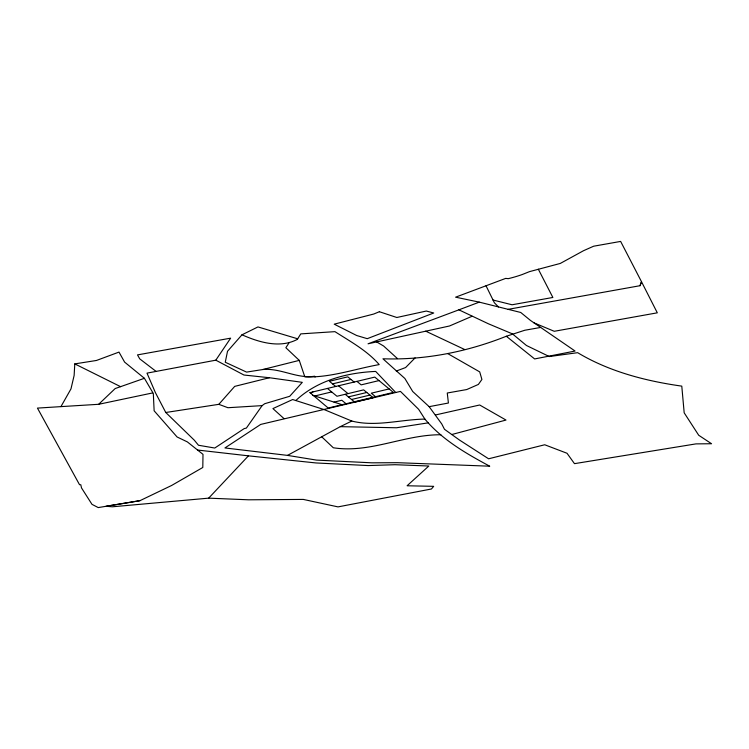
<?xml version="1.0" encoding="UTF-8"?>
<svg xmlns="http://www.w3.org/2000/svg" width="749" height="749" viewBox="0 0 749 749"><rect width="100%" height="100%" fill="white"/><g stroke="black" fill="none" stroke-linecap="round" stroke-linejoin="round"><path stroke-width="1.12" d="M74.788 363.892L74.132 375.455L70.977 388.89L60.941 406.623L37.45 408.102L79.534 484.715L80.789 484.734L81.51 487.917L91.987 504.349L98.231 507.579L139.96 500.669L171.633 485.464L202.801 467.479L202.998 454.353L187.334 441.891L177.082 436.976L154.135 410.798L153.32 393.487L144.407 378.301L124.606 362.104L118.988 352.096L96.462 360.466L74.788 363.892L120.58 386.662L144.407 378.301M508.168 309.337L640.011 285.706L641.519 281.755L620.64 241.421L593.657 246.206L583.565 250.69L560.28 263.442L529.487 271.634L522.212 274.537A58.797 18.847 -8.1 0 1 508.299 278.656L505.669 278.403L455.598 297.175L479.285 302.137L520.733 312.473L530.461 320.422L575.082 351.047L534.646 358.94L506.324 336.254C467.179 351.843 425.142 360.25 382.926 358.78L404.863 378.47L412.718 391.512L429.149 406.67L441.76 423.962L444.475 429.289L459.512 440.066L488.601 458.791L544.72 444.766L567.021 453.267L574.483 463.659L695.971 443.885L711.55 443.736L698.714 435.263L684.183 412.821L681.787 386.128C645.685 381.044 609.049 371.56 577.648 352.676L549.298 356.552L526.435 345.486L512.456 333.885L488.339 323.755L458.894 309.833L368.049 343.8L449.494 325.993L472.057 316.284M640.011 285.706L641.519 281.755L657.304 312.82L554.241 331.292L533.962 322.847M288.927 343.023L285.865 347.723L299.263 360.381L304.834 376.869C330.084 377.908 354.577 368.967 379.209 364.594C367.207 350.672 350.335 341.497 334.953 331.648L300.77 333.885L297.297 339.4C279.854 348.603 258.939 342.293 241.983 334.803L227.518 351.281L225.262 362.244L246.58 372.103L262.843 369.519L299.263 360.381M215.806 360.175L243.94 375.024L269.434 377.73L302.306 382.346L289.704 396.296L264.669 403.73L262.122 405.621L246.374 428.082L244.211 428.587L214.766 448.033L198.476 445.252L194.365 440.253L165.763 412.493L155.389 392.579L147.001 373.133L215.806 360.175L230.645 338.155L137.498 354.895L139.735 358.865L156.11 371.42M165.763 412.493L218.83 404.329L234.699 386.381L269.434 377.73M208.671 498.151L248.668 499.808L303.289 499.414L338.005 506.886L431.424 488.994L433.68 486.335L407.082 485.773L428.831 466.018L395.079 464.708L368.227 465.569L316.041 462.957L248.443 455.841L208.671 498.151L112.369 506.792L106.03 506.277L139.96 500.669M415.068 357.919L405.621 367.544L396.287 371.045M60.941 406.623L98.643 404.301L115.215 388.525L120.58 386.662M295.808 400.537C317.202 380.426 347.03 372.646 375.68 371.429L395.753 392.513M310.498 393.45L313.016 391.896M287.513 455.392L340.28 426.658L351.796 421.041C375.633 427.155 400.659 419.468 424.898 419.094C442.284 439.869 466.159 453.529 489.715 466.196L397.41 462.685L371.953 462.826L316.499 460.101L287.513 455.392L224.925 447.949L260.699 424.421L400.443 391.39L418.644 409.319L424.898 419.094M241.983 334.803L257.965 326.929L297.681 338.801M506.324 336.254L524.787 330.253L540.591 327.453M458.894 309.833L479.285 302.137M451.9 434.495L506.006 420.058L479.678 404.994L435.384 414.983M332.556 383.872L350.981 379.453M314.795 395.978L331.685 391.924M379.013 380.586L361.168 384.864L356.927 381.372M348.379 396.895L366.804 392.476M334.045 402.119L341.816 400.256L346.057 403.748M389.143 388.918L371.298 393.197L375.539 396.689M351.543 399.498L369.969 395.079M98.643 404.301L152.506 392.953M429.149 406.67L448.408 403.018L447.265 393.01L466.721 389.555L478.377 384.434L481.907 379.453L479.706 371.888L447.79 353.64M428.147 422.857L396.539 427.763L340.28 426.658M440.88 434.757C404.32 434.504 370.109 453.501 333.314 447.771L321.583 436.676M262.122 405.621L227.939 407.718L218.83 404.329M262.843 369.519C280.66 367.862 297.007 379.003 314.674 376.223L315.076 377.047M197.558 450.037L248.443 455.841M492.964 300.012L512.063 304.777L552.865 297.465L538.325 269.209M312.782 395.332L342.096 404.694M376.635 341.918L383.628 346.019L397.438 358.584M351.796 421.041L324.289 409.637L292.653 399.535L272.926 408.589L283.965 418.579M425.704 331.161L464.52 349.446M498.469 306.921L494.387 302.774L486.026 285.772M354.146 382.065L347.817 376.85L329.391 381.269L335.721 386.475M338.52 385.801L348.013 393.618M345.214 394.292L354.708 402.101L373.133 397.682L363.639 389.873L336.956 396.268L327.444 388.441M309.955 392.626L328.212 408.027L393.384 392.41L374.772 377.103L309.955 392.626M379.378 311.724L373.732 314.037L334.194 324.167L356.702 335.524L367.253 338.679L433.708 312.998L426.331 311.041L396.83 317.492L379.378 311.724"/></g></svg>
